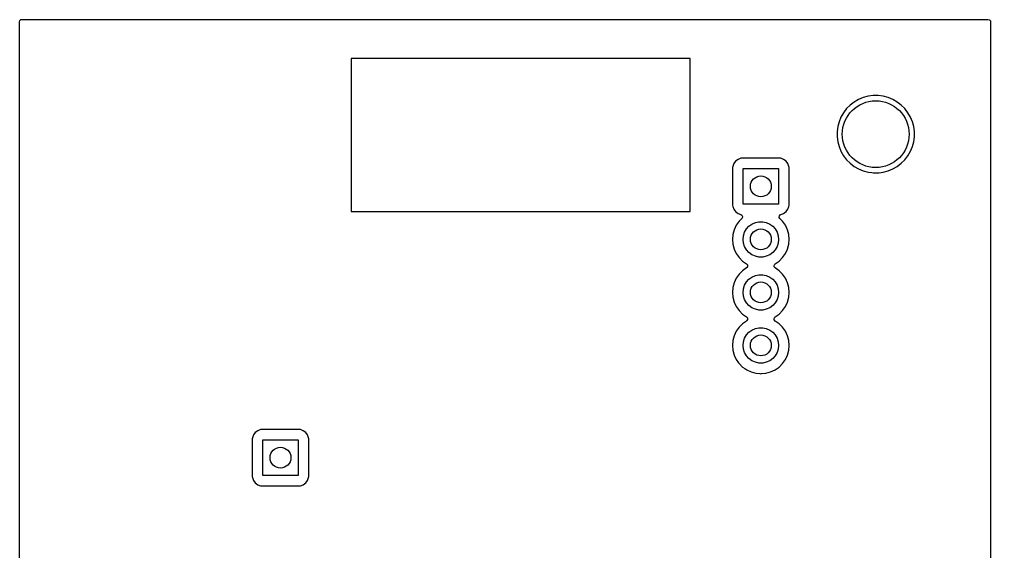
# Model space of a CAD drawing. Extents: x 108 to 154.5, y -126 to -75.
# Drawn here: x 108 to 154.5, y -100.5 to -75 of the extents above; entities that cross this region are included whole.
import ezdxf

# ---------------------------------------------------------------- set-up
doc = ezdxf.new("R2010")
doc.units = 0
doc.layers.add('BLACK', color=7, linetype='CONTINUOUS')

msp = doc.modelspace()

# ---------------------------------------------------------------- linework, layer by layer
at = {"layer": 'BLACK', "linetype": 'CONTINUOUS'}
for p, q in [((108.0005, -75.1245), (108.020185, -75.057461)), ((108.0005, -84.2), (108.0005, -75.1245)), ((108.020185, -75.057461), (108.072989, -75.011706)), ((108.072989, -75.011706), (108.1245, -75.0005)), ((108.1245, -75.0005), (154.3755, -75.0005)), ((154.3755, -75.0005), (154.442539, -75.020185)), ((154.442539, -75.020185), (154.488294, -75.072989)), ((154.488294, -75.072989), (154.4995, -75.1245)), ((154.4995, -75.1245), (154.4995, -125.8755)), ((140.12, -76.88), (123.88, -76.88)), ((123.88, -76.88), (123.88, -84.2)), ((140.12, -80.378711), (140.12, -76.88)), ((147.969706, -78.958067), (147.777263, -79.105733)), ((148.179785, -78.836777), (147.969706, -78.958067)), ((148.179794, -78.836773), (148.179785, -78.836777)), ((148.403895, -78.743947), (148.179794, -78.836773)), ((148.638214, -78.681161), (148.403895, -78.743947)), ((148.878711, -78.6495), (148.638214, -78.681161)), ((148.878712, -78.6495), (148.878711, -78.6495)), ((149.121288, -78.6495), (148.878712, -78.6495)), ((149.121289, -78.6495), (149.121288, -78.6495)), ((149.361785, -78.681161), (149.121289, -78.6495)), ((149.596104, -78.743947), (149.361785, -78.681161)), ((149.820205, -78.836773), (149.596104, -78.743947)), ((149.820212, -78.836776), (149.820205, -78.836773)), ((150.030289, -78.958064), (149.820212, -78.836776)), ((150.030292, -78.958066), (150.030289, -78.958064)), ((150.030293, -78.958067), (150.030292, -78.958066)), ((150.222736, -79.105733), (150.030293, -78.958067)), ((147.458067, -79.469706), (147.336777, -79.679785)), ((147.605733, -79.277263), (147.458067, -79.469706)), ((147.605739, -79.277256), (147.605733, -79.277263)), ((147.777256, -79.105739), (147.605739, -79.277256)), ((147.777263, -79.105733), (147.777256, -79.105739)), ((150.222743, -79.105739), (150.222736, -79.105733)), ((150.39426, -79.277256), (150.222743, -79.105739)), ((150.394265, -79.277262), (150.39426, -79.277256)), ((150.541936, -79.469711), (150.394265, -79.277262)), ((150.663224, -79.679788), (150.541936, -79.469711)), ((147.243947, -79.903895), (147.181161, -80.138214)), ((147.336773, -79.679794), (147.243947, -79.903895)), ((147.336777, -79.679785), (147.336773, -79.679794)), ((150.756054, -79.9039), (150.663224, -79.679788)), ((150.818838, -80.138211), (150.756054, -79.9039)), ((140.12, -84.2), (140.12, -80.378711)), ((147.181161, -80.138214), (147.1495, -80.378711)), ((147.1495, -80.378711), (147.1495, -80.621288)), ((150.8505, -80.378712), (150.818838, -80.138211)), ((150.8505, -80.621288), (150.8505, -80.378712)), ((147.1495, -80.621288), (147.181161, -80.861785)), ((147.181161, -80.861785), (147.243947, -81.096104)), ((150.756054, -81.0961), (150.818838, -80.861789)), ((150.818838, -80.861789), (150.8505, -80.621288)), ((147.243947, -81.096104), (147.336773, -81.320205)), ((147.336773, -81.320205), (147.336776, -81.320212)), ((147.336776, -81.320212), (147.458064, -81.530289)), ((150.541936, -81.530289), (150.663224, -81.320212)), ((150.663224, -81.320212), (150.756054, -81.0961)), ((142.292452, -81.792455), (142.206206, -81.907664)), ((142.292455, -81.792452), (142.292452, -81.792455)), ((142.407664, -81.706206), (142.292455, -81.792452)), ((142.407671, -81.706202), (142.407664, -81.706206)), ((142.542516, -81.655908), (142.407671, -81.706202)), ((142.602123, -81.649501), (142.542516, -81.655908)), ((142.602129, -81.6495), (142.602123, -81.649501)), ((144.397864, -81.6495), (142.602129, -81.6495)), ((144.397873, -81.6495), (144.397864, -81.6495)), ((144.397881, -81.6495), (144.397873, -81.6495)), ((144.397883, -81.649501), (144.397881, -81.6495)), ((144.457483, -81.655908), (144.397883, -81.649501)), ((144.592328, -81.706202), (144.457482, -81.655908)), ((144.457482, -81.655908), (144.457483, -81.655908)), ((144.592335, -81.706206), (144.592328, -81.706202)), ((144.707544, -81.792452), (144.592335, -81.706206)), ((144.707547, -81.792455), (144.707544, -81.792452)), ((144.793793, -81.907664), (144.707547, -81.792455)), ((147.458064, -81.530289), (147.458066, -81.530292)), ((147.458066, -81.530292), (147.458067, -81.530293)), ((147.458067, -81.530293), (147.605733, -81.722736)), ((147.605733, -81.722736), (147.605739, -81.722743)), ((147.605739, -81.722743), (147.777256, -81.89426)), ((150.222738, -81.894265), (150.394265, -81.722738)), ((150.394265, -81.722738), (150.541936, -81.530289)), ((142.149501, -82.102123), (142.1495, -82.102135)), ((142.1495, -82.102135), (142.1495, -83.89787)), ((142.155908, -82.042517), (142.149501, -82.102116)), ((142.149501, -82.102116), (142.149501, -82.102123)), ((142.206202, -81.907671), (142.155908, -82.042517)), ((142.206206, -81.907664), (142.206202, -81.907671)), ((142.65, -83.85), (142.65, -82.15)), ((142.65, -82.15), (144.35, -82.15)), ((144.35, -82.15), (144.35, -83.85)), ((144.793797, -81.907671), (144.793793, -81.907664)), ((144.843874, -82.041936), (144.793797, -81.907671)), ((144.844091, -82.042517), (144.843874, -82.041936)), ((144.850499, -82.102128), (144.844091, -82.042517)), ((144.8505, -83.897873), (144.850499, -82.102128)), ((147.777256, -81.89426), (147.777262, -81.894265)), ((147.777262, -81.894265), (147.969711, -82.041936)), ((147.969711, -82.041936), (148.179788, -82.163224)), ((148.179788, -82.163224), (148.4039, -82.256054)), ((148.4039, -82.256054), (148.638211, -82.318838)), ((149.361789, -82.318838), (149.5961, -82.256054)), ((149.5961, -82.256054), (149.820212, -82.163224)), ((149.820212, -82.163224), (150.030289, -82.041936)), ((150.030289, -82.041936), (150.222738, -81.894265)), ((148.638211, -82.318838), (148.818586, -82.342584)), ((148.818586, -82.342584), (148.878711, -82.3505)), ((148.878711, -82.3505), (148.878712, -82.3505)), ((148.878712, -82.3505), (149.121289, -82.3505)), ((149.121289, -82.3505), (149.169388, -82.344167)), ((149.169388, -82.344167), (149.361789, -82.318838)), ((142.1495, -83.89787), (142.149501, -83.897876)), ((142.149501, -83.897876), (142.155908, -83.957483)), ((142.155908, -83.957483), (142.206202, -84.092328)), ((142.206202, -84.092328), (142.206206, -84.092335)), ((142.206206, -84.092335), (142.292452, -84.207544)), ((144.35, -83.85), (142.65, -83.85)), ((144.707546, -84.207546), (144.793796, -84.092331)), ((144.793796, -84.092331), (144.844091, -83.957483)), ((144.844091, -83.957483), (144.8505, -83.897873)), ((108.0005, -85.539999), (108.0005, -84.2)), ((123.88, -84.2), (140.12, -84.2)), ((142.292452, -84.207544), (142.292455, -84.207547)), ((142.292455, -84.207547), (142.407664, -84.293793)), ((142.407664, -84.293793), (142.407671, -84.293797)), ((142.407671, -84.293797), (142.539081, -84.34281)), ((142.58343, -84.546673), (142.461503, -84.6686)), ((142.539081, -84.34281), (142.595015, -84.384681)), ((142.60458, -84.518418), (142.58343, -84.546673)), ((142.595015, -84.384681), (142.619432, -84.450145)), ((142.619432, -84.450145), (142.60458, -84.518418)), ((144.383084, -84.485351), (144.388068, -84.415659)), ((144.416567, -84.546671), (144.383084, -84.485351)), ((144.388068, -84.415659), (144.429939, -84.359725)), ((144.538495, -84.668599), (144.416567, -84.546671)), ((144.429939, -84.359725), (144.460915, -84.34281)), ((144.460915, -84.34281), (144.592331, -84.293796)), ((144.592331, -84.293796), (144.707546, -84.207546)), ((142.226094, -85.076344), (142.164938, -85.304586)), ((142.226098, -85.076335), (142.226094, -85.076344)), ((142.325964, -84.862171), (142.226098, -85.076335)), ((142.325965, -84.862169), (142.325964, -84.862171)), ((142.461503, -84.6686), (142.325965, -84.862169)), ((142.723486, -85.194274), (142.812336, -85.040383)), ((142.812336, -85.040383), (142.931239, -84.908327)), ((142.931239, -84.908327), (143.075, -84.803878)), ((143.075, -84.803878), (143.237336, -84.731602)), ((143.237336, -84.731602), (143.411151, -84.694656)), ((143.411151, -84.694656), (143.588849, -84.694656)), ((143.588849, -84.694656), (143.762664, -84.731602)), ((143.762664, -84.731602), (143.925, -84.803878)), ((143.925, -84.803878), (144.068761, -84.908327)), ((144.068761, -84.908327), (144.187664, -85.040383)), ((144.187664, -85.040383), (144.276514, -85.194274)), ((144.674035, -84.862171), (144.538495, -84.668599)), ((144.773903, -85.076337), (144.674035, -84.862171)), ((144.835063, -85.304592), (144.773903, -85.076337)), ((108.0005, -95.102135), (108.0005, -85.539999)), ((142.164936, -85.304596), (142.144341, -85.539999)), ((142.144341, -85.539999), (142.144341, -85.54)), ((142.144341, -85.54), (142.164936, -85.775403)), ((142.164938, -85.304586), (142.164936, -85.304596)), ((142.65, -85.54), (142.668575, -85.363275)), ((142.668575, -85.716725), (142.65, -85.54)), ((142.668575, -85.363275), (142.723486, -85.194274)), ((144.276514, -85.194274), (144.331425, -85.363275)), ((144.331425, -85.363275), (144.35, -85.54)), ((144.35, -85.54), (144.331425, -85.716725)), ((144.855659, -85.54), (144.835063, -85.304592)), ((144.835063, -85.775408), (144.855659, -85.54)), ((142.164936, -85.775403), (142.164938, -85.775413)), ((142.164938, -85.775413), (142.226094, -86.003655)), ((142.226094, -86.003655), (142.226096, -86.003659)), ((142.226096, -86.003659), (142.226097, -86.003663)), ((142.226097, -86.003663), (142.325965, -86.21783)), ((142.723486, -85.885726), (142.668575, -85.716725)), ((142.812336, -86.039617), (142.723486, -85.885726)), ((144.276514, -85.885726), (144.187664, -86.039617)), ((144.331425, -85.716725), (144.276514, -85.885726)), ((144.674035, -86.21783), (144.773903, -86.003663)), ((144.773903, -86.003663), (144.835063, -85.775408)), ((142.325965, -86.21783), (142.325967, -86.217834)), ((142.325967, -86.217834), (142.461501, -86.411395)), ((142.461501, -86.411395), (142.461506, -86.411402)), ((142.461506, -86.411402), (142.628597, -86.578493)), ((142.931239, -86.171673), (142.812336, -86.039617)), ((143.075, -86.276122), (142.931239, -86.171673)), ((143.237336, -86.348398), (143.075, -86.276122)), ((143.411151, -86.385344), (143.237336, -86.348398)), ((143.588849, -86.385344), (143.411151, -86.385344)), ((143.762664, -86.348398), (143.588849, -86.385344)), ((143.925, -86.276122), (143.762664, -86.348398)), ((144.068761, -86.171673), (143.925, -86.276122)), ((144.187664, -86.039617), (144.068761, -86.171673)), ((144.371401, -86.578495), (144.538495, -86.411401)), ((144.538495, -86.411401), (144.674035, -86.21783)), ((142.814158, -86.911574), (142.628594, -87.041507)), ((142.628597, -86.578493), (142.628603, -86.578498)), ((142.628603, -86.578498), (142.814157, -86.708424)), ((142.814157, -86.708424), (142.857782, -86.763001)), ((142.833453, -86.894854), (142.814158, -86.911574)), ((142.864976, -86.832499), (142.833453, -86.894854)), ((142.857782, -86.763001), (142.864976, -86.832499)), ((144.135025, -86.787498), (144.166547, -86.725144)), ((144.142218, -86.856997), (144.135025, -86.787498)), ((144.185842, -86.911574), (144.142218, -86.856997)), ((144.166547, -86.725144), (144.185843, -86.708424)), ((144.371401, -87.041504), (144.185842, -86.911574)), ((144.185843, -86.708424), (144.371401, -86.578495)), ((142.325964, -87.40217), (142.226098, -87.616334)), ((142.325965, -87.402168), (142.325964, -87.40217)), ((142.461505, -87.208596), (142.325965, -87.402168)), ((142.628594, -87.041507), (142.461505, -87.208596)), ((142.931239, -87.448326), (143.075, -87.343877)), ((143.075, -87.343877), (143.237336, -87.271601)), ((143.237336, -87.271601), (143.411151, -87.234655)), ((143.411151, -87.234655), (143.588849, -87.234655)), ((143.588849, -87.234655), (143.762664, -87.271601)), ((143.762664, -87.271601), (143.925, -87.343877)), ((143.925, -87.343877), (144.068761, -87.448326)), ((144.371402, -87.041505), (144.371401, -87.041504)), ((144.538494, -87.208596), (144.371402, -87.041505)), ((144.538495, -87.208598), (144.538494, -87.208596)), ((144.674035, -87.40217), (144.538495, -87.208598)), ((144.773903, -87.616336), (144.674035, -87.40217)), ((142.164936, -87.844595), (142.144341, -88.079998)), ((142.164938, -87.844585), (142.164936, -87.844595)), ((142.226094, -87.616343), (142.164938, -87.844585)), ((142.226098, -87.616334), (142.226094, -87.616343)), ((142.668575, -87.903274), (142.723486, -87.734273)), ((142.723486, -87.734273), (142.812336, -87.580382)), ((142.812336, -87.580382), (142.931239, -87.448326)), ((144.068761, -87.448326), (144.187664, -87.580382)), ((144.187664, -87.580382), (144.276514, -87.734273)), ((144.276514, -87.734273), (144.331425, -87.903274)), ((144.835063, -87.844591), (144.773903, -87.616336)), ((144.855659, -88.079999), (144.835063, -87.844591)), ((142.144341, -88.079998), (142.144341, -88.079999)), ((142.144341, -88.079999), (142.164936, -88.315402)), ((142.164936, -88.315402), (142.164938, -88.315412)), ((142.164938, -88.315412), (142.226094, -88.543654)), ((142.65, -88.079999), (142.668575, -87.903274)), ((142.668575, -88.256724), (142.65, -88.079999)), ((142.723486, -88.425725), (142.668575, -88.256724)), ((144.331425, -88.256724), (144.276514, -88.425725)), ((144.331425, -87.903274), (144.35, -88.079999)), ((144.35, -88.079999), (144.331425, -88.256724)), ((144.773903, -88.543662), (144.835063, -88.315407)), ((144.835063, -88.315407), (144.855659, -88.079999)), ((142.226094, -88.543654), (142.226096, -88.543658)), ((142.226096, -88.543658), (142.226097, -88.543662)), ((142.226097, -88.543662), (142.325965, -88.757829)), ((142.325965, -88.757829), (142.325967, -88.757833)), ((142.325967, -88.757833), (142.461501, -88.951394)), ((142.812336, -88.579616), (142.723486, -88.425725)), ((142.931239, -88.711672), (142.812336, -88.579616)), ((143.075, -88.816121), (142.931239, -88.711672)), ((144.068761, -88.711672), (143.925, -88.816121)), ((144.187664, -88.579616), (144.068761, -88.711672)), ((144.276514, -88.425725), (144.187664, -88.579616)), ((144.538495, -88.9514), (144.674035, -88.757829)), ((144.674035, -88.757829), (144.773903, -88.543662)), ((142.461501, -88.951394), (142.461506, -88.951401)), ((142.461506, -88.951401), (142.628597, -89.118492)), ((142.628597, -89.118492), (142.628603, -89.118497)), ((142.628603, -89.118497), (142.814158, -89.248424)), ((142.814158, -89.248424), (142.857783, -89.303001)), ((143.237336, -88.888397), (143.075, -88.816121)), ((143.411151, -88.925343), (143.237336, -88.888397)), ((143.588849, -88.925343), (143.411151, -88.925343)), ((143.762664, -88.888397), (143.588849, -88.925343)), ((143.925, -88.816121), (143.762664, -88.888397)), ((144.135023, -89.327498), (144.166545, -89.265144)), ((144.166545, -89.265144), (144.185837, -89.248427)), ((144.185837, -89.248427), (144.371401, -89.118494)), ((144.371401, -89.118494), (144.538495, -88.9514)), ((142.628594, -89.581508), (142.461505, -89.748597)), ((142.814159, -89.451574), (142.628594, -89.581508)), ((142.833454, -89.434854), (142.814159, -89.451574)), ((142.864977, -89.372499), (142.833454, -89.434854)), ((142.857783, -89.303001), (142.864977, -89.372499)), ((144.142216, -89.396997), (144.135023, -89.327498)), ((144.18584, -89.451574), (144.142216, -89.396997)), ((144.371401, -89.581505), (144.18584, -89.451574)), ((144.371402, -89.581506), (144.371401, -89.581505)), ((144.538494, -89.748597), (144.371402, -89.581506)), ((142.226094, -90.156344), (142.164938, -90.384586)), ((142.226098, -90.156335), (142.226094, -90.156344)), ((142.325964, -89.942171), (142.226098, -90.156335)), ((142.325965, -89.942169), (142.325964, -89.942171)), ((142.461505, -89.748597), (142.325965, -89.942169)), ((142.723486, -90.274274), (142.812336, -90.120383)), ((142.812336, -90.120383), (142.931239, -89.988327)), ((142.931239, -89.988327), (143.075, -89.883878)), ((143.075, -89.883878), (143.237336, -89.811602)), ((143.237336, -89.811602), (143.411151, -89.774656)), ((143.411151, -89.774656), (143.588849, -89.774656)), ((143.588849, -89.774656), (143.762664, -89.811602)), ((143.762664, -89.811602), (143.925, -89.883878)), ((143.925, -89.883878), (144.068761, -89.988327)), ((144.068761, -89.988327), (144.187664, -90.120383)), ((144.187664, -90.120383), (144.276514, -90.274274)), ((144.538495, -89.748599), (144.538494, -89.748597)), ((144.674035, -89.942171), (144.538495, -89.748599)), ((144.773903, -90.156337), (144.674035, -89.942171)), ((144.835063, -90.384592), (144.773903, -90.156337)), ((142.164936, -90.384596), (142.144341, -90.619999)), ((142.144341, -90.619999), (142.144341, -90.62)), ((142.144341, -90.62), (142.164936, -90.855403)), ((142.164938, -90.384586), (142.164936, -90.384596)), ((142.65, -90.62), (142.668575, -90.443275)), ((142.668575, -90.796725), (142.65, -90.62)), ((142.668575, -90.443275), (142.723486, -90.274274)), ((144.276514, -90.274274), (144.331425, -90.443275)), ((144.331425, -90.443275), (144.35, -90.62)), ((144.35, -90.62), (144.331425, -90.796725)), ((144.855659, -90.62), (144.835063, -90.384592)), ((144.835063, -90.855408), (144.855659, -90.62)), ((142.164936, -90.855403), (142.164938, -90.855413)), ((142.164938, -90.855413), (142.226094, -91.083655)), ((142.226094, -91.083655), (142.226096, -91.083659)), ((142.226096, -91.083659), (142.226097, -91.083663)), ((142.226097, -91.083663), (142.325965, -91.29783)), ((142.723486, -90.965726), (142.668575, -90.796725)), ((142.812336, -91.119617), (142.723486, -90.965726)), ((142.931239, -91.251673), (142.812336, -91.119617)), ((144.187664, -91.119617), (144.068761, -91.251673)), ((144.276514, -90.965726), (144.187664, -91.119617)), ((144.331425, -90.796725), (144.276514, -90.965726)), ((144.674035, -91.29783), (144.773903, -91.083663)), ((144.773903, -91.083663), (144.835063, -90.855408)), ((142.325965, -91.29783), (142.325967, -91.297834)), ((142.325967, -91.297834), (142.434281, -91.452521)), ((142.434281, -91.452521), (142.461505, -91.491401)), ((142.461505, -91.491401), (142.628599, -91.658495)), ((143.075, -91.356122), (142.931239, -91.251673)), ((143.237336, -91.428398), (143.075, -91.356122)), ((143.411151, -91.465344), (143.237336, -91.428398)), ((143.588849, -91.465344), (143.411151, -91.465344)), ((143.762664, -91.428398), (143.588849, -91.465344)), ((143.925, -91.356122), (143.762664, -91.428398)), ((144.068761, -91.251673), (143.925, -91.356122)), ((144.371401, -91.658495), (144.538495, -91.491401)), ((144.538495, -91.491401), (144.674035, -91.29783)), ((142.628599, -91.658495), (142.725384, -91.726265)), ((142.725384, -91.726265), (142.822165, -91.794032)), ((142.822165, -91.794032), (142.822167, -91.794033)), ((142.822167, -91.794033), (142.82217, -91.794035)), ((142.82217, -91.794035), (143.036337, -91.893903)), ((143.036337, -91.893903), (143.264592, -91.955063)), ((143.264592, -91.955063), (143.452918, -91.971539)), ((143.452918, -91.971539), (143.499999, -91.975659)), ((143.499999, -91.975659), (143.5, -91.975659)), ((143.5, -91.975659), (143.500001, -91.975659)), ((143.500001, -91.975659), (143.539234, -91.972226)), ((143.539234, -91.972226), (143.735408, -91.955063)), ((143.735408, -91.955063), (143.963663, -91.893903)), ((143.963663, -91.893903), (144.17783, -91.794035)), ((144.17783, -91.794035), (144.371401, -91.658495)), ((119.292452, -94.792455), (119.206206, -94.907664)), ((119.292455, -94.792452), (119.292452, -94.792455)), ((119.407664, -94.706206), (119.292455, -94.792452)), ((119.407671, -94.706202), (119.407664, -94.706206)), ((119.542516, -94.655908), (119.407671, -94.706202)), ((119.602123, -94.649501), (119.542516, -94.655908)), ((119.602129, -94.6495), (119.602123, -94.649501)), ((121.397864, -94.6495), (119.602129, -94.6495)), ((121.397873, -94.6495), (121.397864, -94.6495)), ((121.397881, -94.6495), (121.397873, -94.6495)), ((121.397883, -94.649501), (121.397881, -94.6495)), ((121.457483, -94.655908), (121.397883, -94.649501)), ((121.592328, -94.706202), (121.457482, -94.655908)), ((121.457482, -94.655908), (121.457483, -94.655908)), ((121.592335, -94.706206), (121.592328, -94.706202)), ((121.707544, -94.792452), (121.592335, -94.706206)), ((121.707547, -94.792455), (121.707544, -94.792452)), ((121.793793, -94.907664), (121.707547, -94.792455)), ((108.0005, -101.602155), (108.0005, -95.102135)), ((119.149501, -95.102123), (119.1495, -95.102135)), ((119.1495, -95.102135), (119.1495, -96.89787)), ((119.155908, -95.042517), (119.149501, -95.102116)), ((119.149501, -95.102116), (119.149501, -95.102123)), ((119.206202, -94.907671), (119.155908, -95.042517)), ((119.206206, -94.907664), (119.206202, -94.907671)), ((119.65, -96.85), (119.65, -95.15)), ((119.65, -95.15), (121.35, -95.15)), ((121.35, -95.15), (121.35, -96.85)), ((121.793795, -94.907668), (121.793793, -94.907664)), ((121.793796, -94.907669), (121.793795, -94.907668)), ((121.844091, -95.042517), (121.793796, -94.907669)), ((121.850499, -95.102128), (121.844091, -95.042517)), ((121.8505, -96.897873), (121.850499, -95.102128)), ((119.1495, -96.89787), (119.149501, -96.897876)), ((119.149501, -96.897876), (119.155908, -96.957483)), ((119.155908, -96.957483), (119.206202, -97.092328)), ((119.206202, -97.092328), (119.206206, -97.092335)), ((119.206206, -97.092335), (119.292452, -97.207544)), ((121.35, -96.85), (119.65, -96.85)), ((121.707546, -97.207546), (121.793796, -97.092331)), ((121.793796, -97.092331), (121.844091, -96.957483)), ((121.844091, -96.957483), (121.8505, -96.897873)), ((119.292452, -97.207544), (119.292455, -97.207547)), ((119.292455, -97.207547), (119.407664, -97.293793)), ((119.407664, -97.293793), (119.407671, -97.293797)), ((119.407671, -97.293797), (119.542517, -97.344091)), ((119.542517, -97.344091), (119.542516, -97.344091)), ((119.542516, -97.344091), (119.549444, -97.344835)), ((119.549444, -97.344835), (119.602127, -97.3505)), ((119.602127, -97.3505), (121.397872, -97.350499)), ((121.397872, -97.350499), (121.457483, -97.344091)), ((121.457483, -97.344091), (121.592331, -97.293796)), ((121.592331, -97.293796), (121.707546, -97.207546))]:
    msp.add_line(p, q, dxfattribs=at)
at = {"layer": 'BLACK'}
for centre, radius in [((149, -80.5), 1.6), ((143.5, -83), 0.5), ((143.5, -85.54), 0.5), ((143.5, -88.079999), 0.5), ((143.5, -90.62), 0.5), ((120.5, -96), 0.5)]:
    msp.add_circle(centre, radius, dxfattribs=at)

doc.saveas('drawing.dxf')
